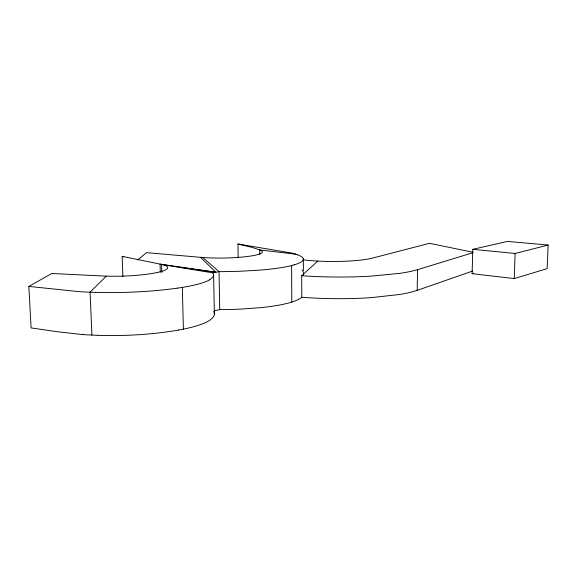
<?xml version="1.0" encoding="UTF-8"?>
<svg xmlns="http://www.w3.org/2000/svg" width="577" height="577" viewBox="0 0 577 577"><rect width="100%" height="100%" fill="white"/><g stroke="black" fill="none" stroke-linecap="round" stroke-linejoin="round"><path stroke-width="0.87" d="M294.198 264.857L291.616 265.564L291.811 302.052A74.859 14.158 -1.1 0 0 301.749 297.227A89.183 15.774 0.2 0 0 370.932 297.667L399.724 294.465A89.183 15.774 0.2 0 0 411.524 292.034L417.178 290.368L417.546 269.69L472.974 252.697M472.109 273.678L472.787 249.322L507.443 241.41L548.15 245.052L547.162 268.637L514.222 278.583L472.109 273.678L473.832 273.209M514.222 278.583L515.124 253.462L548.15 245.052M301.721 275.719L317.761 261.071A45.468 6.679 0.1 0 0 363.589 259.744A45.511 6.686 0.1 0 0 371.711 258.294L429.504 243.328L472.952 252.257M137.578 260.039L146.471 252.654L201.344 257.385M209.725 279.773L213.331 276.448A100.939 16.538 -2.2 0 0 212.603 272.856L161.582 264.41L122.144 256.347L122.887 276.679M28.85 286.408L51.807 273.484L106.247 276.152L90.077 292.178L87.206 292.07A66.153 11.021 -2.2 0 1 81.076 291.774A73.834 12.232 -2.1 0 1 78.955 291.63L28.85 286.408L31.1 327.909L57.411 331.753L80.874 334.386A73.286 15.168 -2.7 0 0 82.994 334.559M417.178 290.368L472.455 271.096M417.546 269.69L411.87 271.161A89.507 13.906 0.2 0 1 400.034 273.31L371.09 276.131A89.471 13.906 0.2 0 1 301.706 275.741L301.778 297.227M214.175 310.916L219.736 309.597A85.894 16.019 -1.1 0 0 240.804 309.099L260.919 307.628A70.033 13.278 -1.1 0 0 291.89 302.06M212.61 272.856L219.022 271.644A86.449 12.889 -0.9 0 0 240.234 271.24L258.07 270.245A70.654 10.711 -0.9 0 0 291.71 265.571M178.61 330.044L183.399 329.121L182.325 287.382L177.492 288.132M95.695 292.395L90.077 292.178L91.916 335.064L97.491 335.331M91.916 335.064L89.06 334.934A66.312 13.79 -2.8 0 1 82.987 334.559M297.487 254.782L295.525 254.168L259.737 249.942A38.789 5.539 -0.9 0 1 248.752 256.318A39.034 5.575 -0.9 0 1 227.129 257.962A38.695 5.525 -0.9 0 1 202.743 257.493L201.892 257.429M472.787 249.322L515.124 253.462M167.121 265.478L168.751 265.701M175.35 266.617L177.016 266.848M179.512 267.194L181.192 267.432M182.873 267.663L189.638 268.608M190.497 268.723L193.922 269.199M194.774 269.322L215.827 272.243L200.529 257.313M215.827 272.243L160.074 264.093L160.312 272.142M238.164 257.486L237.962 243.992L291.161 252.957A62.821 9.405 -0.8 0 1 292.15 253.188M237.962 243.992L252.286 247.454L259.737 249.942L259.787 254.435M295.525 254.168L294.551 253.851A55.486 8.273 -0.7 0 0 292.157 253.188M122.144 256.347L123.795 256.916M202.729 257.493L219.022 271.644L219.736 309.597M161.82 272.488L161.582 264.41A44.314 6.881 -2 0 1 167.474 268.327A44.717 6.938 -2 0 1 157.564 272.431M213.605 275.525L214.384 314.415M303.372 258.929L303.394 270.548M157.528 272.431A44.436 6.895 -2 0 1 106.255 276.145M177.435 288.118A87.985 14.432 -2 0 1 95.76 292.366M209.761 279.773A80.917 13.372 -2 0 1 182.404 287.396M297.379 254.789A77.051 11.634 -0.9 0 1 294.119 264.857M317.761 261.071A45.684 6.708 0.1 0 1 303.084 259.809M302.038 269.964A76.871 21.017 -4.2 0 1 303.452 275.633M183.464 329.135A80.131 16.553 -2.5 0 0 209.732 320.278L212.588 317.905L214.11 315.569A100.203 20.512 -2.7 0 0 213.721 311.638M178.553 330.03A87.343 17.909 -2.5 0 1 97.549 335.295"/></g></svg>
